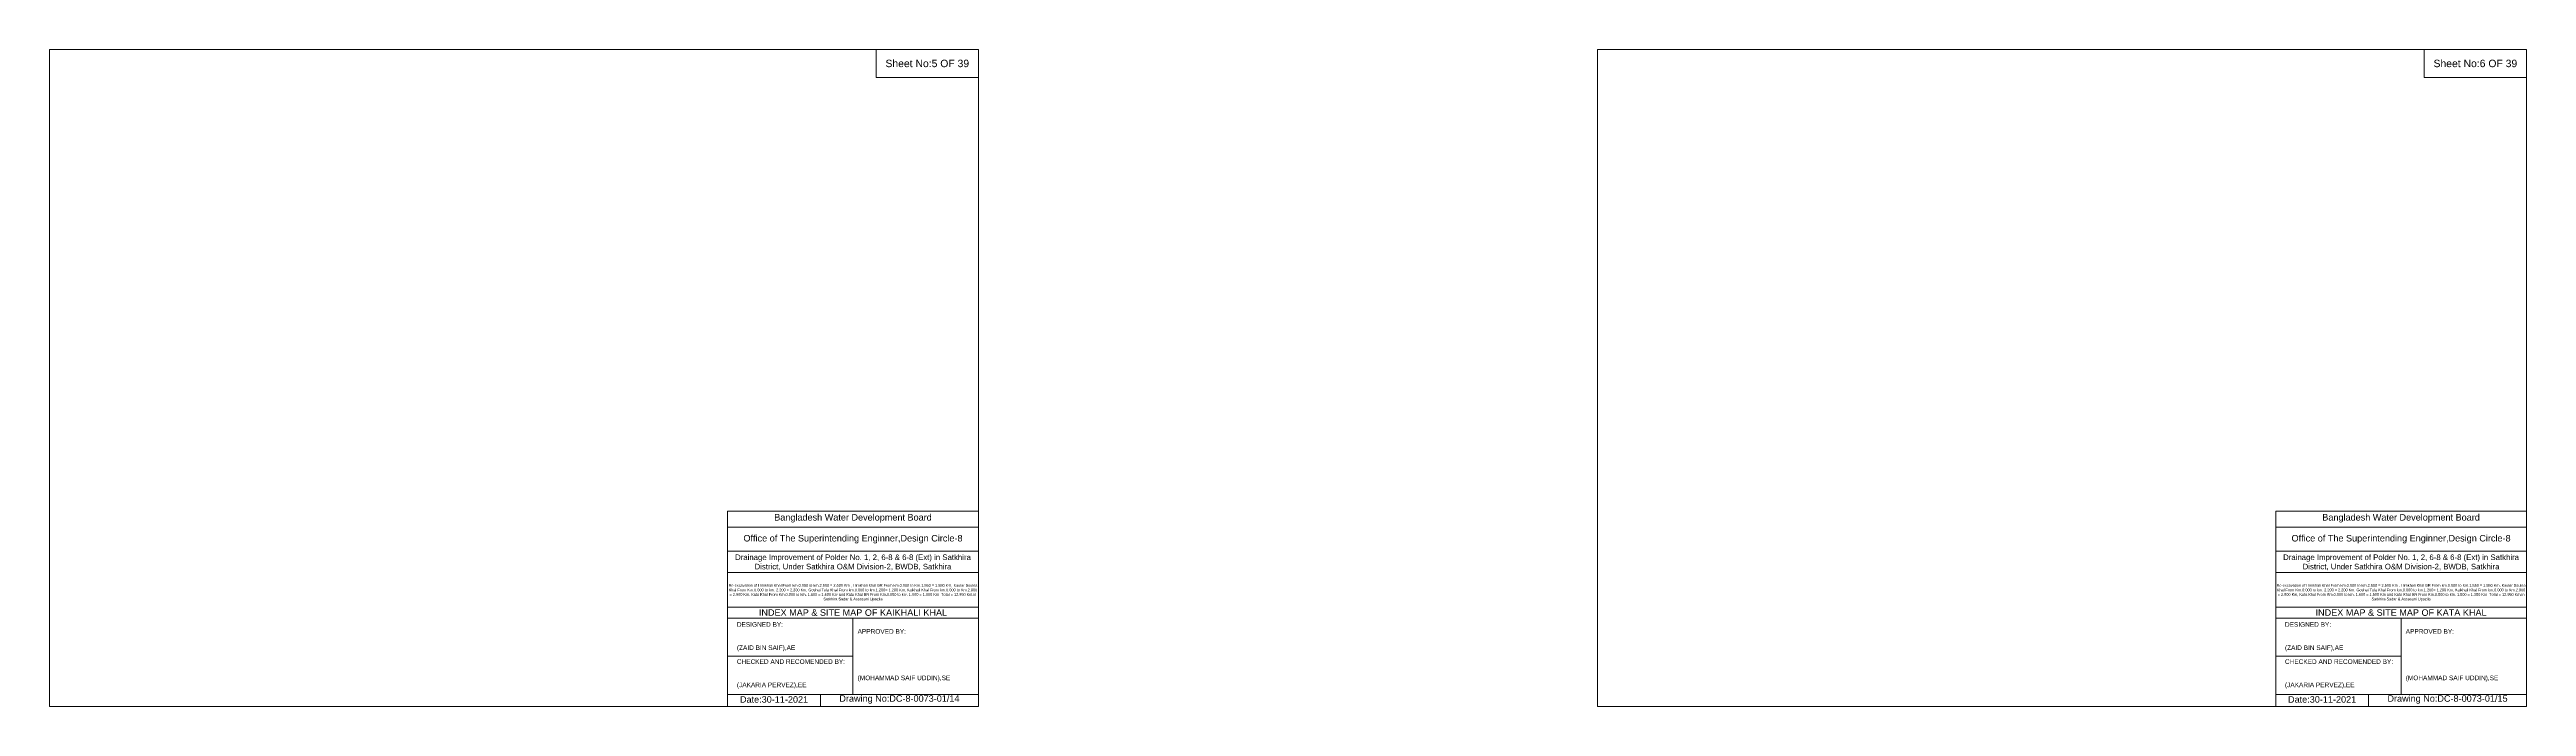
# Model space of a CAD drawing. Header units: inches. Extents: x 93000 to 486000, y -4242 to 0.
# Drawn here: x 140000 to 156000, y -4242 to 0 of the extents above; entities that cross this region are included whole.
import ezdxf

# ---------------------------------------------------------------- set-up
doc = ezdxf.new("R2010")
doc.units = ezdxf.units.IN
doc.header["$LTSCALE"] = 7
doc.header["$MEASUREMENT"] = 0
doc.layers.add('Cross section Data Border', color=7, linetype='Continuous', lineweight=9)
doc.styles.get("Standard").update_dxf_attribs({"font": 'arial.ttf'})

msp = doc.modelspace()

# ---------------------------------------------------------------- linework, layer by layer
at = {"layer": 'Cross section Data Border'}
for points in [[(140000, 0), (146000, 0), (146000, -4242), (140000, -4242)], [(145340, 0), (146000, 0), (146000, -180), (145340, -180)], [(150000, 0), (156000, 0), (156000, -4242), (150000, -4242)], [(155340, 0), (156000, 0), (156000, -180), (155340, -180)]]:
    msp.add_lwpolyline(points, close=True, dxfattribs=at)
for points in [[(144380, -4242), (144380, -2982), (146000, -2982)], [(154380, -4242), (154380, -2982), (156000, -2982)], [(144380, -3084), (146000, -3084)], [(154380, -3084), (156000, -3084)], [(144380, -3240), (146000, -3240)], [(154380, -3240), (156000, -3240)], [(144380, -3378), (146000, -3378)], [(154380, -3378), (156000, -3378)], [(144380, -3600), (146000, -3600)], [(144380, -3672), (146000, -3672)], [(145190, -3672), (145190, -4164)], [(154380, -3600), (156000, -3600)], [(154380, -3672), (156000, -3672)], [(155190, -3672), (155190, -4164)], [(144380, -3918), (145190, -3918)], [(154380, -3918), (155190, -3918)], [(144380, -4164), (146000, -4164)], [(144980, -4164), (144980, -4242)], [(154380, -4164), (156000, -4164)], [(154980, -4164), (154980, -4242)]]:
    msp.add_lwpolyline(points, dxfattribs=at)

# ---------------------------------------------------------------- texts
at = {"layer": 'Cross section Data Border', "attachment_point": 5}
for s, insert, char_height in [('Sheet No:5 OF 39', (145670, -90), 48), ('Sheet No:6 OF 39', (155670, -90), 48), ('Bangladesh Water Development Board', (145190, -3027), 42), ('Bangladesh Water Development Board', (155190, -3027), 42), ('Office of The Superintending Enginner,Design Circle-8', (145190, -3162), 42), ('Office of The Superintending Enginner,Design Circle-8', (155190, -3162), 42)]:
    msp.add_mtext(s, dxfattribs=dict(at, insert=insert, char_height=char_height))
at = {"layer": 'Cross section Data Border'}
for s, insert, char_height, width, attachment_point in [('Drainage Improvement of Polder No. 1, 2, 6-8 & 6-8 (Ext) in Satkhira District, Under Satkhira O&M Division-2, BWDB, Satkhira', (145190, -3312), 36, 1680, 5), ('Drainage Improvement of Polder No. 1, 2, 6-8 & 6-8 (Ext) in Satkhira District, Under Satkhira O&M Division-2, BWDB, Satkhira', (155190, -3312), 36, 1680, 5), ('Re-excavation of Himkhali Khal From km.0.000 to km.2.500 = 2.500 Km , Himkhali Khal BR From km.0.000 to Km.1.550 = 1.550 Km, Kaular Boulna Khal From Km.0.000 to km. 2.200 = 2.200 Km, Goshai Tola Khal From km.0.000 to km.1.200= 1.200 Km, Kaikhali Khal From km.0.000 to Km.2.900 = 2.900 Km, Kata Khal From Km.0.000 to km. 1.600 = 1.600 Km and Kata Khal BR From Km.0.000 to km. 1.000 = 1.000 Km  Total = 12.950 Km.in Satkhira Sadar & Assasuni Upazila', (145190, -3507), 17.611, 1620, 5), ('Re-excavation of Himkhali Khal From km.0.000 to km.2.500 = 2.500 Km , Himkhali Khal BR From km.0.000 to Km.1.550 = 1.550 Km, Kaular Boulna Khal From Km.0.000 to km. 2.200 = 2.200 Km, Goshai Tola Khal From km.0.000 to km.1.200= 1.200 Km, Kaikhali Khal From km.0.000 to Km.2.900 = 2.900 Km, Kata Khal From Km.0.000 to km. 1.600 = 1.600 Km and Kata Khal BR From Km.0.000 to km. 1.000 = 1.000 Km  Total = 12.950 Km.in Satkhira Sadar & Assasuni Upazila', (155190, -3507), 17.611, 1620, 5), ('INDEX MAP & SITE MAP OF KAIKHALI KHAL', (145190, -3636), 42, 1680, 5), ('INDEX MAP & SITE MAP OF KATA KHAL ', (155190, -3636), 42, 1680, 5), ('DESIGNED BY:^J^J^J(ZAID BIN SAIF),AE', (144440, -3792), 30, 840, 4), ('APPROVED BY:^J^J^J^J^J^J(MOHAMMAD SAIF UDDIN),SE', (145220, -3912), 30, 840, 4), ('DESIGNED BY:^J^J^J(ZAID BIN SAIF),AE', (154440, -3792), 30, 840, 4), ('APPROVED BY:^J^J^J^J^J^J(MOHAMMAD SAIF UDDIN),SE', (155220, -3912), 30, 840, 4), ('CHECKED AND RECOMENDED BY:^J^J^J(JAKARIA PERVEZ),EE', (144440, -4032), 30, 840, 4), ('CHECKED AND RECOMENDED BY:^J^J^J(JAKARIA PERVEZ),EE', (154440, -4032), 30, 840, 4), ('Date:30-11-2021', (144680, -4197), 42, 840, 5), ('Drawing No:DC-8-0073-01/14', (145490, -4197), 42, 1320, 5), ('Date:30-11-2021', (154680, -4197), 42, 840, 5), ('Drawing No:DC-8-0073-01/15', (155490, -4197), 42, 1320, 5)]:
    msp.add_mtext(s, dxfattribs=dict(at, insert=insert, char_height=char_height, width=width, attachment_point=attachment_point))

doc.saveas('drawing.dxf')
